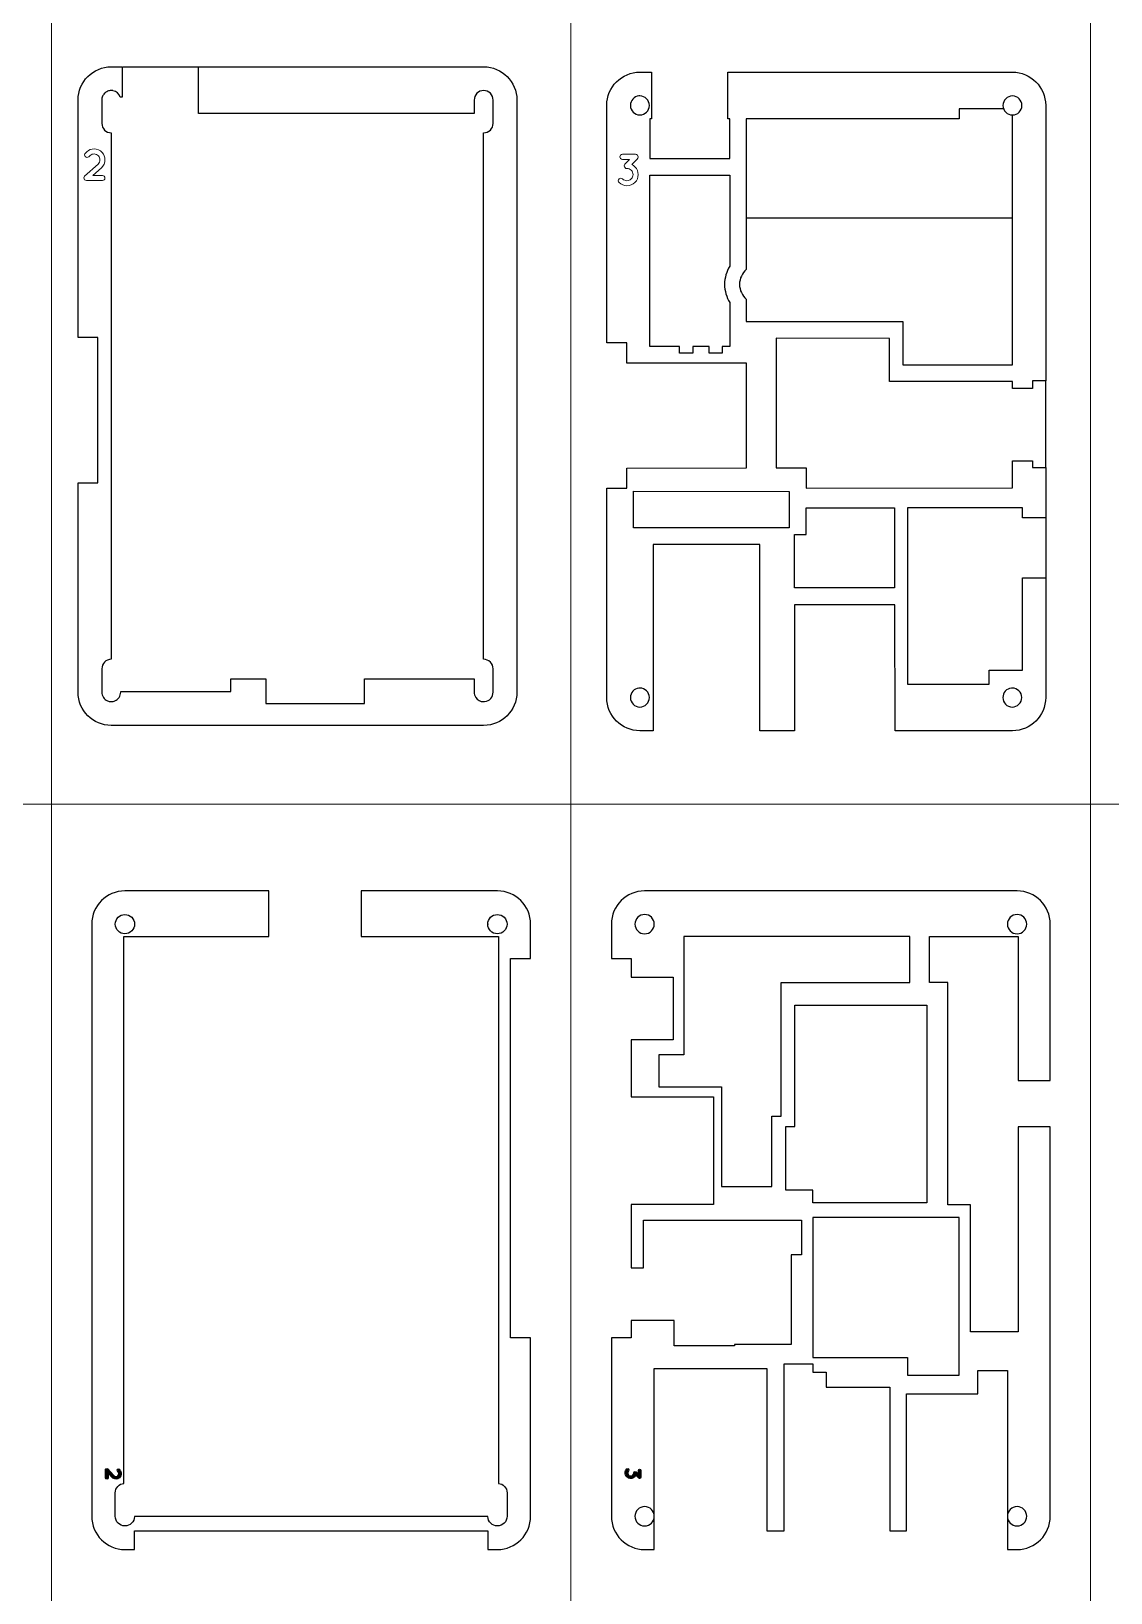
# Model space of a CAD drawing. Header units: millimetres. Extents: x -1309 to 1857, y -1546 to 39.
# Drawn here: x 168.8 to 331.2, y -384.1 to -149.4 of the extents above; entities that cross this region are included whole.
import ezdxf

# ---------------------------------------------------------------- set-up
doc = ezdxf.new("R2010")
doc.units = ezdxf.units.MM
doc.header["$LTSCALE"] = 0.5
doc.layers.get('0').update_dxf_attribs({"lineweight": 18})
for name, color, linetype in [('Cutting', 102, 'Continuous'), ('Etching', 10, 'Continuous'), ('Layer 1', 7, 'Continuous'), ('Material entfernen', 2, 'Continuous')]:
    doc.layers.add(name, color=color, linetype=linetype)

# ---------------------------------------------------------------- blocks, each defined once
blk = doc.blocks.new('block 8')
at = {"layer": 'Etching', "color": 1, "lineweight": 9, "true_color": 0xff0000}
blk.add_open_spline([(-88.13, 254.14), (-88.13, 254.14), (-89.57, 254.14), (-89.57, 254.14), (-89.57, 254.14), (-88.29, 255.3), (-88.29, 255.3), (-87.94, 255.62), (-87.75, 256.06), (-87.75, 256.5), (-87.75, 256.89), (-87.89, 257.29), (-88.17, 257.6), (-88.49, 257.95), (-88.94, 258.13), (-89.38, 258.13), (-89.77, 258.13), (-90.17, 257.99), (-90.47, 257.71), (-90.47, 257.71), (-90.68, 257.52), (-90.68, 257.52), (-90.84, 257.38), (-90.84, 257.15), (-90.71, 256.99), (-90.57, 256.84), (-90.33, 256.82), (-90.18, 256.97), (-90.18, 256.97), (-89.97, 257.16), (-89.97, 257.16), (-89.8, 257.3), (-89.59, 257.38), (-89.38, 257.38), (-89.14, 257.38), (-88.91, 257.29), (-88.73, 257.09), (-88.58, 256.92), (-88.51, 256.72), (-88.51, 256.5), (-88.51, 256.26), (-88.59, 256.03), (-88.79, 255.85), (-88.79, 255.85), (-90.8, 254.04), (-90.8, 254.04), (-90.94, 253.9), (-90.96, 253.67), (-90.82, 253.51), (-90.75, 253.43), (-90.64, 253.39), (-90.54, 253.39), (-90.54, 253.39), (-90.53, 253.39), (-90.53, 253.39), (-90.52, 253.39), (-90.52, 253.39), (-90.52, 253.39), (-90.52, 253.39), (-88.13, 253.39), (-88.13, 253.39), (-87.92, 253.39), (-87.75, 253.55), (-87.75, 253.76), (-87.75, 253.97), (-87.92, 254.14), (-88.13, 254.14)], degree=3, knots=[0, 0, 0, 0, 1, 1, 1, 2, 2, 2, 3, 3, 3, 4, 4, 4, 5, 5, 5, 6, 6, 6, 7, 7, 7, 8, 8, 8, 9, 9, 9, 10, 10, 10, 11, 11, 11, 12, 12, 12, 13, 13, 13, 14, 14, 14, 15, 15, 15, 16, 16, 16, 17, 17, 17, 18, 18, 18, 19, 19, 19, 20, 20, 20, 21, 21, 21, 22, 22, 22, 22], dxfattribs=at)
blk = doc.blocks.new('block 11')
at = {"layer": 'Etching', "color": 1, "lineweight": 9, "true_color": 0xff0000}
blk.add_open_spline([(-20.06, 256.6), (-20.06, 256.6), (-19.2, 257.48), (-19.2, 257.48), (-19.18, 257.51), (-19.16, 257.54), (-19.14, 257.57), (-19.11, 257.63), (-19.09, 257.69), (-19.09, 257.76), (-19.09, 257.97), (-19.26, 258.14), (-19.48, 258.14), (-19.48, 258.14), (-21.47, 258.14), (-21.47, 258.14), (-21.68, 258.14), (-21.85, 257.97), (-21.85, 257.76), (-21.85, 257.54), (-21.68, 257.37), (-21.47, 257.37), (-21.47, 257.37), (-20.38, 257.37), (-20.38, 257.37), (-20.38, 257.37), (-21.07, 256.67), (-21.07, 256.67), (-21.21, 256.51), (-21.21, 256.27), (-21.05, 256.13), (-21.05, 256.12), (-21.05, 256.12), (-21.05, 256.12), (-20.98, 256.04), (-20.88, 255.99), (-20.77, 256), (-20.53, 255.99), (-20.3, 255.91), (-20.13, 255.73), (-19.94, 255.55), (-19.86, 255.32), (-19.86, 255.08), (-19.86, 254.85), (-19.94, 254.62), (-20.13, 254.43), (-20.31, 254.26), (-20.54, 254.17), (-20.78, 254.17), (-21.01, 254.17), (-21.24, 254.26), (-21.42, 254.43), (-21.57, 254.58), (-21.81, 254.58), (-21.96, 254.43), (-22.11, 254.28), (-22.11, 254.04), (-21.96, 253.89), (-21.64, 253.57), (-21.2, 253.4), (-20.78, 253.4), (-20.78, 253.4), (-20.78, 253.4), (-20.78, 253.4), (-20.34, 253.4), (-19.91, 253.57), (-19.58, 253.89), (-19.25, 254.22), (-19.09, 254.66), (-19.09, 255.08), (-19.09, 255.51), (-19.25, 255.94), (-19.58, 256.27), (-19.72, 256.41), (-19.88, 256.52), (-20.06, 256.6)], degree=3, knots=[0, 0, 0, 0, 1, 1, 1, 2, 2, 2, 3, 3, 3, 4, 4, 4, 5, 5, 5, 6, 6, 6, 7, 7, 7, 8, 8, 8, 9, 9, 9, 10, 10, 10, 11, 11, 11, 12, 12, 12, 13, 13, 13, 14, 14, 14, 15, 15, 15, 16, 16, 16, 17, 17, 17, 18, 18, 18, 19, 19, 19, 20, 20, 20, 21, 21, 21, 22, 22, 22, 23, 23, 23, 24, 24, 24, 25, 25, 25, 25], dxfattribs=at)

msp = doc.modelspace()

# ---------------------------------------------------------------- hatches: boundary and pattern name
at = {"layer": 'Layer 1'}
h = msp.add_hatch(color=256, dxfattribs=at)
h.dxf.hatch_style = 2
edge = h.paths.add_edge_path()
edge.add_spline(control_points=[(180.02, -365.65), (180.02, -365.65), (180.02, -365.65), (180.02, -365.65), (180.02, -365.65), (180.02, -365.64), (180.02, -365.64), (180.02, -365.59), (180.04, -365.54), (180.08, -365.51), (180.16, -365.43), (180.27, -365.44), (180.34, -365.52), (180.34, -365.52), (181.25, -366.52), (181.25, -366.52), (181.34, -366.62), (181.45, -366.66), (181.58, -366.66), (181.68, -366.66), (181.79, -366.62), (181.87, -366.55), (181.97, -366.46), (182.01, -366.34), (182.01, -366.22), (182.01, -366.12), (181.98, -366.01), (181.9, -365.93), (181.9, -365.93), (181.81, -365.82), (181.81, -365.82), (181.73, -365.75), (181.74, -365.63), (181.82, -365.56), (181.9, -365.49), (182.01, -365.5), (182.08, -365.57), (182.08, -365.57), (182.18, -365.68), (182.18, -365.68), (182.32, -365.83), (182.39, -366.03), (182.39, -366.22), (182.39, -366.44), (182.3, -366.67), (182.12, -366.83), (181.97, -366.97), (181.77, -367.04), (181.58, -367.04), (181.35, -367.04), (181.13, -366.95), (180.97, -366.77), (180.97, -366.77), (180.39, -366.13), (180.39, -366.13), (180.39, -366.13), (180.39, -366.85), (180.39, -366.85), (180.39, -366.95), (180.31, -367.04), (180.2, -367.04), (180.1, -367.04), (180.02, -366.95), (180.02, -366.85), (180.02, -366.85), (180.02, -365.65), (180.02, -365.65)], knot_values=[0, 0, 0, 0, 1, 1, 1, 2, 2, 2, 3, 3, 3, 4, 4, 4, 5, 5, 5, 6, 6, 6, 7, 7, 7, 8, 8, 8, 9, 9, 9, 10, 10, 10, 11, 11, 11, 12, 12, 12, 13, 13, 13, 14, 14, 14, 15, 15, 15, 16, 16, 16, 17, 17, 17, 18, 18, 18, 19, 19, 19, 20, 20, 20, 21, 21, 21, 22, 22, 22, 22], degree=3, periodic=0)
h = msp.add_hatch(color=256, dxfattribs=at)
h.dxf.hatch_style = 2
edge = h.paths.add_edge_path()
edge.add_spline(control_points=[(259.58, -366.7), (259.42, -366.87), (259.2, -366.95), (258.99, -366.95), (258.77, -366.95), (258.56, -366.87), (258.39, -366.7), (258.23, -366.54), (258.14, -366.32), (258.14, -366.1), (258.14, -365.89), (258.23, -365.67), (258.39, -365.51), (258.46, -365.44), (258.59, -365.44), (258.66, -365.51), (258.74, -365.59), (258.74, -365.71), (258.66, -365.78), (258.57, -365.87), (258.53, -365.99), (258.53, -366.1), (258.53, -366.22), (258.57, -366.34), (258.66, -366.43), (258.75, -366.52), (258.87, -366.56), (258.99, -366.56), (259.1, -366.56), (259.22, -366.52), (259.31, -366.43), (259.4, -366.34), (259.44, -366.23), (259.44, -366.11), (259.44, -366.05), (259.46, -366), (259.5, -365.97), (259.5, -365.96), (259.5, -365.96), (259.51, -365.96), (259.58, -365.89), (259.7, -365.89), (259.78, -365.96), (259.78, -365.96), (260.13, -366.3), (260.13, -366.3), (260.13, -366.3), (260.13, -365.76), (260.13, -365.76), (260.13, -365.65), (260.22, -365.57), (260.32, -365.57), (260.43, -365.57), (260.51, -365.65), (260.51, -365.76), (260.51, -365.76), (260.51, -366.75), (260.51, -366.75), (260.51, -366.86), (260.43, -366.95), (260.32, -366.95), (260.29, -366.95), (260.26, -366.94), (260.23, -366.92), (260.22, -366.91), (260.2, -366.9), (260.18, -366.89), (260.18, -366.89), (259.74, -366.46), (259.74, -366.46), (259.7, -366.55), (259.65, -366.63), (259.58, -366.7)], knot_values=[0, 0, 0, 0, 1, 1, 1, 2, 2, 2, 3, 3, 3, 4, 4, 4, 5, 5, 5, 6, 6, 6, 7, 7, 7, 8, 8, 8, 9, 9, 9, 10, 10, 10, 11, 11, 11, 12, 12, 12, 13, 13, 13, 14, 14, 14, 15, 15, 15, 16, 16, 16, 17, 17, 17, 18, 18, 18, 19, 19, 19, 20, 20, 20, 21, 21, 21, 22, 22, 22, 23, 23, 23, 24, 24, 24, 24], degree=3, periodic=0)

# ---------------------------------------------------------------- linework, layer by layer
for p, q in [((171.88, 0), (171.88, -515.62)), ((250, 0), (250, -515.62)), ((328.12, 0), (328.12, -515.62)), ((0, -265.62), (718.75, -265.62))]:
    msp.add_line(p, q)
at = {"layer": 'Cutting'}
for points in [[(182.63, -154.77), (193.98, -154.77)], [(321.37, -214.99), (321.37, -201.99)], [(259.38, -218.57), (282.82, -218.59), (282.82, -224.07), (278.38, -224.07), (278.37, -224.07), (262.38, -224.07), (259.38, -224.07), (259.38, -218.57)], [(285.37, -221.06), (298.63, -221.06), (298.64, -233.06), (283.62, -233.06), (283.62, -225.07), (285.37, -225.07), (285.37, -221.06)], [(321.37, -222.57), (321.37, -231.57)]]:
    msp.add_lwpolyline(points, dxfattribs=at)
for points, knots in [([(180.88, -154.77), (178.13, -154.77), (175.88, -157.02), (175.88, -159.77), (175.88, -159.77), (175.88, -195.47), (175.88, -195.47), (175.88, -195.47), (178.88, -195.47), (178.88, -195.47), (178.88, -195.47), (178.88, -217.31), (178.88, -217.31), (178.88, -217.31), (175.88, -217.31), (175.88, -217.31), (175.88, -217.31), (175.88, -248.77), (175.88, -248.77), (175.88, -251.52), (178.13, -253.77), (180.88, -253.77), (180.88, -253.77), (236.87, -253.77), (236.87, -253.77), (239.62, -253.77), (241.87, -251.52), (241.87, -248.77), (241.87, -248.77), (241.87, -159.77), (241.87, -159.77), (241.87, -157.02), (239.62, -154.77), (236.87, -154.77), (236.87, -154.77), (223.86, -154.77), (223.86, -154.77), (223.86, -154.77), (223.28, -154.77), (223.28, -154.77), (223.28, -154.77), (193.98, -154.77), (193.98, -154.77), (193.98, -154.77), (193.98, -161.77), (193.98, -161.77), (193.98, -161.77), (223.28, -161.77), (223.28, -161.77), (223.28, -161.77), (223.86, -161.77), (223.86, -161.77), (223.86, -161.77), (235.45, -161.77), (235.45, -161.77), (235.45, -161.77), (235.45, -159.77), (235.45, -159.77), (235.45, -158.98), (236.08, -158.34), (236.87, -158.34), (237.65, -158.34), (238.3, -158.98), (238.3, -159.77), (238.3, -159.77), (238.3, -163.27), (238.3, -163.27), (238.3, -164.06), (237.65, -164.7), (236.87, -164.7), (236.87, -164.7), (236.87, -243.83), (236.87, -243.83), (237.65, -243.83), (238.3, -244.47), (238.3, -245.26), (238.3, -245.26), (238.3, -248.76), (238.3, -248.76), (238.3, -249.5), (237.74, -250.11), (237.02, -250.18), (236.97, -250.18), (236.92, -250.19), (236.87, -250.19), (236.38, -250.19), (235.94, -249.93), (235.69, -249.55), (235.53, -249.33), (235.45, -249.05), (235.45, -248.76), (235.45, -248.76), (235.45, -246.77), (235.45, -246.77), (235.45, -246.77), (218.96, -246.77), (218.96, -246.77), (218.96, -246.77), (218.96, -250.48), (218.96, -250.48), (218.96, -250.48), (204.13, -250.48), (204.13, -250.48), (204.13, -250.48), (204.13, -246.77), (204.13, -246.77), (204.13, -246.77), (198.88, -246.77), (198.88, -246.77), (198.88, -246.77), (198.88, -248.68), (198.88, -248.68), (198.88, -248.68), (182.31, -248.68), (182.31, -248.68), (182.31, -248.68), (182.31, -248.76), (182.31, -248.76), (182.31, -249.05), (182.21, -249.33), (182.06, -249.55), (181.91, -249.78), (181.69, -249.97), (181.43, -250.07), (181.35, -250.11), (181.26, -250.14), (181.17, -250.16), (181.07, -250.18), (180.97, -250.19), (180.88, -250.19), (180.78, -250.19), (180.68, -250.18), (180.59, -250.16), (180.49, -250.14), (180.41, -250.11), (180.32, -250.07), (180.07, -249.97), (179.85, -249.78), (179.69, -249.55), (179.54, -249.33), (179.45, -249.05), (179.45, -248.76), (179.45, -248.69), (179.45, -248.63), (179.46, -248.57), (179.46, -248.57), (179.46, -245.26), (179.46, -245.26), (179.46, -244.47), (180.09, -243.83), (180.88, -243.83), (180.88, -243.83), (180.88, -164.7), (180.88, -164.7), (180.09, -164.7), (179.46, -164.06), (179.46, -163.27), (179.46, -163.27), (179.46, -159.92), (179.46, -159.92), (179.45, -159.9), (179.46, -159.88), (179.46, -159.86), (179.45, -159.83), (179.45, -159.8), (179.45, -159.77), (179.45, -159.57), (179.49, -159.38), (179.56, -159.21), (179.6, -159.13), (179.64, -159.05), (179.69, -158.97), (179.75, -158.9), (179.81, -158.83), (179.87, -158.76), (179.94, -158.7), (180.01, -158.64), (180.08, -158.59), (180.12, -158.56), (180.16, -158.54), (180.2, -158.52), (180.24, -158.49), (180.28, -158.47), (180.32, -158.45), (180.49, -158.38), (180.68, -158.34), (180.88, -158.34), (180.88, -158.34), (181.12, -158.34), (181.12, -158.34), (181.12, -158.34), (181.12, -158.36), (181.12, -158.36), (181.65, -158.45), (182.07, -158.84), (182.23, -159.34), (182.23, -159.34), (182.5, -159.34), (182.5, -159.34), (182.5, -159.34), (182.5, -154.77), (182.5, -154.77), (182.5, -154.77), (180.88, -154.77), (180.88, -154.77)], [0, 0, 0, 0, 1, 1, 1, 2, 2, 2, 3, 3, 3, 4, 4, 4, 5, 5, 5, 6, 6, 6, 7, 7, 7, 8, 8, 8, 9, 9, 9, 10, 10, 10, 11, 11, 11, 12, 12, 12, 13, 13, 13, 14, 14, 14, 15, 15, 15, 16, 16, 16, 17, 17, 17, 18, 18, 18, 19, 19, 19, 20, 20, 20, 21, 21, 21, 22, 22, 22, 23, 23, 23, 24, 24, 24, 25, 25, 25, 26, 26, 26, 27, 27, 27, 28, 28, 28, 29, 29, 29, 30, 30, 30, 31, 31, 31, 32, 32, 32, 33, 33, 33, 34, 34, 34, 35, 35, 35, 36, 36, 36, 37, 37, 37, 38, 38, 38, 39, 39, 39, 40, 40, 40, 41, 41, 41, 42, 42, 42, 43, 43, 43, 44, 44, 44, 45, 45, 45, 46, 46, 46, 47, 47, 47, 48, 48, 48, 49, 49, 49, 50, 50, 50, 51, 51, 51, 52, 52, 52, 53, 53, 53, 54, 54, 54, 55, 55, 55, 56, 56, 56, 57, 57, 57, 58, 58, 58, 59, 59, 59, 60, 60, 60, 61, 61, 61, 62, 62, 62, 63, 63, 63, 64, 64, 64, 65, 65, 65, 66, 66, 66, 67, 67, 67, 68, 68, 68, 68]), ([(260.37, -155.57), (257.62, -155.57), (255.37, -157.82), (255.37, -160.57), (255.37, -160.57), (255.37, -196.28), (255.37, -196.28), (255.37, -196.28), (258.38, -196.28), (258.38, -196.28), (258.38, -196.28), (258.38, -199.32), (258.38, -199.32), (258.38, -199.32), (276.37, -199.32), (276.37, -199.32), (276.37, -199.32), (276.37, -215.07), (276.37, -215.07), (276.37, -215.07), (258.38, -215.08), (258.38, -215.08), (258.38, -215.08), (258.38, -218.12), (258.38, -218.12), (258.38, -218.12), (255.37, -218.12), (255.37, -218.12), (255.37, -218.12), (255.37, -249.57), (255.37, -249.57), (255.37, -252.32), (257.62, -254.57), (260.37, -254.57), (260.37, -254.57), (262.37, -254.57), (262.37, -254.57), (262.37, -254.57), (262.37, -247.57), (262.37, -247.57), (262.37, -247.57), (262.38, -247.57), (262.38, -247.57), (262.38, -247.57), (262.38, -226.58), (262.38, -226.58), (262.38, -226.58), (278.37, -226.58), (278.37, -226.58), (278.37, -226.58), (278.37, -254.57), (278.37, -254.57), (278.37, -254.57), (283.62, -254.57), (283.62, -254.57), (283.62, -254.57), (283.62, -235.64), (283.62, -235.64), (283.62, -235.64), (298.69, -235.64), (298.69, -235.64), (298.69, -235.64), (298.72, -254.56), (298.72, -254.56), (298.72, -254.56), (298.72, -254.57), (298.72, -254.57), (298.72, -254.57), (316.37, -254.57), (316.37, -254.57), (319.12, -254.57), (321.37, -252.32), (321.37, -249.57), (321.37, -249.57), (321.37, -231.57), (321.37, -231.57), (321.37, -231.57), (317.87, -231.57), (317.87, -231.57), (317.87, -231.57), (317.87, -245.45), (317.87, -245.45), (317.87, -245.45), (312.87, -245.45), (312.87, -245.45), (312.87, -245.45), (312.87, -247.57), (312.87, -247.57), (312.87, -247.57), (300.62, -247.57), (300.62, -247.57), (300.62, -247.57), (300.62, -221.07), (300.62, -221.07), (300.62, -221.07), (317.87, -221.07), (317.87, -221.07), (317.87, -221.07), (317.87, -222.57), (317.87, -222.57), (317.87, -222.57), (317.87, -222.57), (317.87, -222.57), (317.87, -222.57), (317.87, -222.58), (317.87, -222.58), (317.87, -222.58), (321.37, -222.57), (321.37, -222.57), (321.37, -222.57), (321.37, -214.99), (321.37, -214.99), (321.37, -214.99), (319.37, -214.99), (319.37, -214.99), (319.37, -214.99), (319.37, -214), (319.37, -214), (319.37, -214), (316.37, -214), (316.37, -214), (316.37, -214), (316.37, -218.06), (316.37, -218.06), (316.37, -218.06), (285.38, -218.08), (285.38, -218.08), (285.38, -218.08), (285.38, -215.07), (285.38, -215.07), (285.38, -215.07), (280.86, -215.07), (280.86, -215.07), (280.86, -215.07), (280.86, -195.57), (280.86, -195.57), (280.86, -195.57), (280.87, -195.57), (280.87, -195.57), (280.87, -195.57), (280.87, -195.56), (280.87, -195.56), (280.87, -195.56), (297.88, -195.63), (297.88, -195.63), (297.88, -195.63), (297.88, -202.07), (297.88, -202.07), (297.88, -202.07), (316.37, -202.07), (316.37, -202.07), (316.37, -202.07), (316.37, -203.1), (316.37, -203.1), (316.37, -203.1), (319.37, -203.1), (319.37, -203.1), (319.37, -203.1), (319.37, -201.99), (319.37, -201.99), (319.37, -201.99), (321.37, -201.99), (321.37, -201.99), (321.37, -201.99), (321.37, -160.57), (321.37, -160.57), (321.37, -157.82), (319.12, -155.57), (316.37, -155.57), (316.37, -155.57), (273.58, -155.57), (273.58, -155.57), (273.58, -155.57), (273.58, -162.57), (273.58, -162.57), (273.58, -162.57), (273.87, -162.57), (273.87, -162.57), (273.87, -162.57), (273.87, -168.55), (273.87, -168.55), (273.87, -168.55), (261.87, -168.55), (261.87, -168.55), (261.87, -168.55), (261.87, -162.57), (261.87, -162.57), (261.87, -162.57), (262.11, -162.57), (262.11, -162.57), (262.11, -162.57), (262.11, -155.57), (262.11, -155.57), (262.11, -155.57), (260.37, -155.57), (260.37, -155.57)], [0, 0, 0, 0, 1, 1, 1, 2, 2, 2, 3, 3, 3, 4, 4, 4, 5, 5, 5, 6, 6, 6, 7, 7, 7, 8, 8, 8, 9, 9, 9, 10, 10, 10, 11, 11, 11, 12, 12, 12, 13, 13, 13, 14, 14, 14, 15, 15, 15, 16, 16, 16, 17, 17, 17, 18, 18, 18, 19, 19, 19, 20, 20, 20, 21, 21, 21, 22, 22, 22, 23, 23, 23, 24, 24, 24, 25, 25, 25, 26, 26, 26, 27, 27, 27, 28, 28, 28, 29, 29, 29, 30, 30, 30, 31, 31, 31, 32, 32, 32, 33, 33, 33, 34, 34, 34, 35, 35, 35, 36, 36, 36, 37, 37, 37, 38, 38, 38, 39, 39, 39, 40, 40, 40, 41, 41, 41, 42, 42, 42, 43, 43, 43, 44, 44, 44, 45, 45, 45, 46, 46, 46, 47, 47, 47, 48, 48, 48, 49, 49, 49, 50, 50, 50, 51, 51, 51, 52, 52, 52, 53, 53, 53, 54, 54, 54, 55, 55, 55, 56, 56, 56, 57, 57, 57, 58, 58, 58, 59, 59, 59, 60, 60, 60, 61, 61, 61, 62, 62, 62, 63, 63, 63, 64, 64, 64, 65, 65, 65, 65]), ([(260.22, -159.15), (260.26, -159.15), (260.31, -159.15), (260.36, -159.15), (261.14, -159.15), (261.78, -159.79), (261.78, -160.58), (261.78, -161.37), (261.14, -162), (260.36, -162), (259.57, -162), (258.93, -161.37), (258.93, -160.58), (258.93, -159.84), (259.5, -159.23), (260.22, -159.15), (260.22, -159.15), (260.22, -159.15), (260.22, -159.15)], [0, 0, 0, 0, 1, 1, 1, 2, 2, 2, 3, 3, 3, 4, 4, 4, 5, 5, 5, 6, 6, 6, 6]), ([(316.37, -159.16), (317.16, -159.16), (317.79, -159.8), (317.79, -160.59), (317.79, -161.38), (317.16, -162.01), (316.37, -162.01), (315.59, -162.01), (314.95, -161.38), (314.95, -160.59), (314.95, -159.8), (315.59, -159.16), (316.37, -159.16)], [0, 0, 0, 0, 1, 1, 1, 2, 2, 2, 3, 3, 3, 4, 4, 4, 4]), ([(315.03, -161.07), (315.03, -161.07), (308.38, -161.07), (308.38, -161.07), (308.38, -161.07), (308.38, -162.57), (308.38, -162.57), (308.38, -162.57), (276.36, -162.57), (276.36, -162.57), (276.36, -162.57), (276.36, -185.24), (276.36, -185.24), (275.74, -185.78), (275.34, -186.58), (275.34, -187.47), (275.34, -188.36), (275.74, -189.16), (276.36, -189.7), (276.36, -189.7), (276.36, -193.06), (276.36, -193.06), (276.36, -193.06), (299.87, -193.06), (299.87, -193.06), (299.87, -193.06), (299.87, -193.57), (299.87, -193.57), (299.87, -193.57), (299.87, -193.57), (299.87, -193.57), (299.87, -193.57), (299.87, -199.57), (299.87, -199.57), (299.87, -199.57), (316.37, -199.57), (316.37, -199.57), (316.37, -199.57), (316.37, -163.45), (316.37, -163.45), (316.37, -163.45), (316.37, -162.57), (316.37, -162.57), (316.37, -162.57), (316.37, -162.01), (316.37, -162.01)], [0, 0, 0, 0, 1, 1, 1, 2, 2, 2, 3, 3, 3, 4, 4, 4, 5, 5, 5, 6, 6, 6, 7, 7, 7, 8, 8, 8, 9, 9, 9, 10, 10, 10, 11, 11, 11, 12, 12, 12, 13, 13, 13, 14, 14, 14, 15, 15, 15, 15]), ([(261.87, -171.05), (261.87, -171.05), (261.87, -196.83), (261.87, -196.83), (261.87, -196.83), (266.34, -196.83), (266.34, -196.83), (266.34, -196.83), (266.34, -197.83), (266.34, -197.83), (266.34, -197.83), (268.3, -197.83), (268.3, -197.83), (268.3, -197.83), (268.3, -196.83), (268.3, -196.83), (268.3, -196.83), (270.77, -196.83), (270.77, -196.83), (270.77, -196.83), (270.77, -197.83), (270.77, -197.83), (270.77, -197.83), (272.74, -197.83), (272.74, -197.83), (272.74, -197.83), (272.74, -196.83), (272.74, -196.83), (272.74, -196.83), (273.87, -196.83), (273.87, -196.83), (273.87, -196.83), (273.87, -190.2), (273.87, -190.2), (273.38, -189.41), (273.09, -188.47), (273.09, -187.47), (273.09, -186.47), (273.38, -185.54), (273.87, -184.75), (273.87, -184.75), (273.87, -171.05), (273.87, -171.05), (273.87, -171.05), (261.87, -171.05), (261.87, -171.05)], [0, 0, 0, 0, 1, 1, 1, 2, 2, 2, 3, 3, 3, 4, 4, 4, 5, 5, 5, 6, 6, 6, 7, 7, 7, 8, 8, 8, 9, 9, 9, 10, 10, 10, 11, 11, 11, 12, 12, 12, 13, 13, 13, 14, 14, 14, 15, 15, 15, 15]), ([(260.22, -248.15), (260.26, -248.15), (260.31, -248.15), (260.36, -248.15), (261.14, -248.15), (261.78, -248.79), (261.78, -249.57), (261.78, -250.36), (261.14, -251), (260.36, -251), (259.57, -251), (258.93, -250.36), (258.93, -249.57), (258.93, -248.83), (259.5, -248.23), (260.22, -248.15), (260.22, -248.15), (260.22, -248.15), (260.22, -248.15)], [0, 0, 0, 0, 1, 1, 1, 2, 2, 2, 3, 3, 3, 4, 4, 4, 5, 5, 5, 6, 6, 6, 6]), ([(316.21, -248.15), (316.25, -248.15), (316.3, -248.15), (316.35, -248.15), (317.13, -248.15), (317.78, -248.79), (317.78, -249.57), (317.78, -250.36), (317.13, -251), (316.35, -251), (315.56, -251), (314.93, -250.36), (314.93, -249.57), (314.93, -248.83), (315.49, -248.23), (316.21, -248.15)], [0, 0, 0, 0, 1, 1, 1, 2, 2, 2, 3, 3, 3, 4, 4, 4, 5, 5, 5, 5])]:
    msp.add_open_spline(points, degree=3, knots=knots, dxfattribs=at)
at = {"layer": 'Layer 1'}
for p, q in [((300.95, -285.48), (266.99, -285.48)), ((266.99, -285.48), (266.99, -303.27)), ((300.95, -292.38), (300.95, -285.48)), ((281.6, -312.47), (281.6, -292.38)), ((281.6, -292.38), (300.95, -292.38)), ((283.67, -314.05), (283.67, -295.79)), ((283.67, -295.79), (303.5, -295.79)), ((303.5, -295.79), (303.5, -325.51)), ((266.99, -303.27), (263.22, -303.27)), ((263.22, -303.27), (263.22, -308.08)), ((263.22, -308.08), (272.61, -308.08)), ((272.61, -308.08), (272.61, -323.06)), ((280.22, -312.47), (281.6, -312.47)), ((280.22, -323.06), (280.22, -312.47)), ((282.3, -323.62), (282.3, -314.05)), ((282.3, -314.05), (283.67, -314.05)), ((272.61, -323.06), (280.22, -323.06)), ((286.34, -323.62), (282.3, -323.62)), ((286.34, -325.51), (286.34, -323.62)), ((303.5, -325.51), (286.34, -325.51)), ((308.34, -327.74), (286.34, -327.74)), ((286.34, -327.74), (286.34, -348.77)), ((308.34, -351.4), (308.34, -327.74)), ((286.34, -348.77), (300.6, -348.77)), ((300.6, -348.77), (300.6, -351.4)), ((300.6, -351.4), (308.34, -351.4))]:
    msp.add_line(p, q, dxfattribs=at)
for points in [[(182.93, -278.63), (180.18, -278.63), (177.94, -280.88), (177.94, -283.63)], [(204.59, -278.63), (204.59, -278.63), (182.93, -278.63), (182.93, -278.63)], [(204.59, -285.48), (204.59, -285.48), (204.59, -278.63), (204.59, -278.63)], [(238.94, -278.63), (238.94, -278.63), (218.44, -278.63), (218.44, -278.63)], [(218.44, -278.63), (218.44, -278.63), (218.44, -285.48), (218.44, -285.48)], [(243.93, -283.63), (243.93, -280.88), (241.69, -278.63), (238.94, -278.63)], [(261.07, -278.63), (258.32, -278.63), (256.07, -280.88), (256.07, -283.63)], [(317.07, -278.63), (317.07, -278.63), (261.07, -278.63), (261.07, -278.63)], [(322.06, -283.63), (322.06, -280.88), (319.82, -278.63), (317.07, -278.63)], [(177.94, -283.63), (177.94, -283.63), (177.94, -372.63), (177.94, -372.63)], [(243.93, -288.8), (243.93, -288.8), (243.93, -283.63), (243.93, -283.63)], [(256.07, -283.63), (256.07, -283.63), (256.07, -288.8), (256.07, -288.8)], [(322.06, -307.12), (322.06, -307.12), (322.06, -283.63), (322.06, -283.63)], [(182.79, -367.68), (182.79, -367.68), (182.79, -285.48), (182.79, -285.48)], [(182.79, -285.48), (182.79, -285.48), (204.59, -285.48), (204.59, -285.48)], [(218.44, -285.48), (218.44, -285.48), (239.08, -285.48), (239.08, -285.48)], [(239.08, -285.48), (239.08, -285.48), (239.08, -367.68), (239.08, -367.68)], [(303.89, -292.38), (303.89, -292.38), (303.89, -285.48), (303.89, -285.48)], [(303.89, -285.48), (303.89, -285.48), (317.21, -285.48), (317.21, -285.48)], [(317.21, -285.48), (317.21, -285.48), (317.21, -307.12), (317.21, -307.12)], [(240.93, -345.82), (240.93, -345.82), (240.93, -288.8), (240.93, -288.8)], [(240.93, -288.8), (240.93, -288.8), (243.93, -288.8), (243.93, -288.8)], [(256.07, -288.8), (256.07, -288.8), (259.07, -288.8), (259.07, -288.8)], [(259.07, -288.8), (259.07, -288.8), (259.07, -291.59), (259.07, -291.59)], [(259.07, -291.59), (259.07, -291.59), (265.36, -291.59), (265.36, -291.59)], [(265.36, -291.59), (265.36, -291.59), (265.36, -301), (265.36, -301)], [(306.68, -292.38), (306.68, -292.38), (303.89, -292.38), (303.89, -292.38)], [(306.68, -325.81), (306.68, -325.81), (306.68, -292.38), (306.68, -292.38)], [(265.36, -301), (265.36, -301), (259.07, -301), (259.07, -301)], [(259.07, -301), (259.07, -301), (259.07, -309.59), (259.07, -309.59)], [(317.21, -307.12), (317.21, -307.12), (322.06, -307.12), (322.06, -307.12)], [(259.07, -309.59), (259.07, -309.59), (271.42, -309.59), (271.42, -309.59)], [(271.42, -309.59), (271.42, -309.59), (271.42, -325.75), (271.42, -325.75)], [(322.06, -314.12), (322.06, -314.12), (317.21, -314.12), (317.21, -314.12)], [(317.21, -314.12), (317.21, -314.12), (317.21, -344.91), (317.21, -344.91)], [(322.06, -372.63), (322.06, -372.63), (322.06, -314.12), (322.06, -314.12)], [(271.42, -325.75), (271.42, -325.75), (259.07, -325.75), (259.07, -325.75)], [(259.07, -325.75), (259.07, -325.75), (259.07, -335.27), (259.07, -335.27)], [(310.06, -325.81), (310.06, -325.81), (306.68, -325.81), (306.68, -325.81)], [(310.06, -344.91), (310.06, -344.91), (310.06, -325.81), (310.06, -325.81)], [(260.92, -335.27), (260.92, -335.27), (260.92, -328.13), (260.92, -328.13)], [(260.92, -328.13), (260.92, -328.13), (284.66, -328.13), (284.66, -328.13)], [(284.66, -328.13), (284.66, -328.13), (284.66, -333.33), (284.66, -333.33)], [(259.07, -335.27), (259.07, -335.27), (260.92, -335.27), (260.92, -335.27)], [(284.66, -333.33), (284.66, -333.33), (283.1, -333.33), (283.1, -333.33)], [(283.1, -333.33), (283.1, -333.33), (283.1, -346.82), (283.1, -346.82)], [(265.5, -343.21), (265.5, -343.21), (259.07, -343.21), (259.07, -343.21)], [(259.07, -343.21), (259.07, -343.21), (259.07, -345.82), (259.07, -345.82)], [(265.5, -347.02), (265.5, -347.02), (265.5, -343.21), (265.5, -343.21)], [(317.21, -344.91), (317.21, -344.91), (310.06, -344.91), (310.06, -344.91)], [(243.93, -345.82), (243.93, -345.82), (240.93, -345.82), (240.93, -345.82)], [(243.93, -372.63), (243.93, -372.63), (243.93, -345.82), (243.93, -345.82)], [(259.07, -345.82), (259.07, -345.82), (256.07, -345.82), (256.07, -345.82)], [(256.07, -345.82), (256.07, -345.82), (256.07, -372.63), (256.07, -372.63)], [(274.58, -347.02), (274.58, -347.02), (265.5, -347.02), (265.5, -347.02)], [(283.1, -346.82), (283.1, -346.82), (274.58, -346.82), (274.58, -346.82)], [(274.58, -346.82), (274.58, -346.82), (274.58, -347.02), (274.58, -347.02)], [(262.51, -377.63), (262.51, -377.63), (262.51, -350.42), (262.51, -350.42)], [(262.51, -350.42), (262.51, -350.42), (279.43, -350.42), (279.43, -350.42)], [(279.43, -350.42), (279.43, -350.42), (279.43, -374.81), (279.43, -374.81)], [(282.07, -374.81), (282.07, -374.81), (282.07, -349.71), (282.07, -349.71)], [(282.07, -349.71), (282.07, -349.71), (286.34, -349.71), (286.34, -349.71)], [(286.34, -349.71), (286.34, -349.71), (286.34, -350.98), (286.34, -350.98)], [(286.34, -350.98), (286.34, -350.98), (288.39, -350.98), (288.39, -350.98)], [(288.39, -350.98), (288.39, -350.98), (288.39, -353.24), (288.39, -353.24)], [(311.15, -354.24), (311.15, -354.24), (311.15, -350.7), (311.15, -350.7)], [(311.15, -350.7), (311.15, -350.7), (315.62, -350.7), (315.62, -350.7)], [(315.62, -350.7), (315.62, -350.7), (315.62, -377.63), (315.62, -377.63)], [(288.39, -353.24), (288.39, -353.24), (297.94, -353.24), (297.94, -353.24)], [(297.94, -353.24), (297.94, -353.24), (297.94, -374.81), (297.94, -374.81)], [(300.45, -374.81), (300.45, -374.81), (300.45, -354.24), (300.45, -354.24)], [(300.45, -354.24), (300.45, -354.24), (311.15, -354.24), (311.15, -354.24)], [(180.02, -365.64), (180.02, -365.59), (180.04, -365.54), (180.08, -365.51)], [(180.02, -365.65), (180.02, -365.65), (180.02, -365.64), (180.02, -365.64)], [(180.02, -365.65), (180.02, -365.65), (180.02, -365.65), (180.02, -365.65)], [(180.02, -366.85), (180.02, -366.85), (180.02, -365.65), (180.02, -365.65)], [(180.08, -365.51), (180.16, -365.43), (180.27, -365.44), (180.34, -365.52)], [(180.34, -365.52), (180.34, -365.52), (181.25, -366.52), (181.25, -366.52)], [(180.97, -366.77), (180.97, -366.77), (180.39, -366.13), (180.39, -366.13)], [(180.39, -366.13), (180.39, -366.13), (180.39, -366.85), (180.39, -366.85)], [(181.81, -365.82), (181.73, -365.75), (181.74, -365.63), (181.82, -365.56)], [(181.9, -365.93), (181.9, -365.93), (181.81, -365.82), (181.81, -365.82)], [(181.82, -365.56), (181.9, -365.49), (182.01, -365.5), (182.08, -365.57)], [(182.08, -365.57), (182.08, -365.57), (182.18, -365.68), (182.18, -365.68)], [(259.31, -366.43), (259.4, -366.34), (259.44, -366.23), (259.44, -366.11)], [(259.44, -366.11), (259.44, -366.05), (259.46, -366), (259.5, -365.97)], [(259.5, -365.97), (259.5, -365.96), (259.5, -365.96), (259.51, -365.96)], [(259.51, -365.96), (259.58, -365.89), (259.7, -365.89), (259.78, -365.96)], [(259.78, -365.96), (259.78, -365.96), (260.13, -366.3), (260.13, -366.3)], [(260.13, -366.3), (260.13, -366.3), (260.13, -365.76), (260.13, -365.76)], [(260.51, -365.76), (260.51, -365.76), (260.51, -366.75), (260.51, -366.75)], [(181.48, -369.11), (181.48, -368.36), (182.06, -367.75), (182.79, -367.68)], [(239.08, -367.68), (239.81, -367.75), (240.38, -368.36), (240.38, -369.11)], [(259.74, -366.46), (259.7, -366.55), (259.65, -366.63), (259.58, -366.7)], [(260.18, -366.89), (260.18, -366.89), (259.74, -366.46), (259.74, -366.46)], [(260.23, -366.92), (260.22, -366.91), (260.2, -366.9), (260.18, -366.89)], [(181.48, -372.63), (181.48, -372.63), (181.48, -369.11), (181.48, -369.11)], [(240.38, -369.11), (240.38, -369.11), (240.38, -372.63), (240.38, -372.63)], [(177.94, -372.63), (177.94, -375.38), (180.18, -377.63), (182.93, -377.63)], [(237.49, -372.68), (237.49, -372.68), (184.38, -372.68), (184.38, -372.68)], [(238.94, -377.63), (241.69, -377.63), (243.93, -375.38), (243.93, -372.63)], [(256.07, -372.63), (256.07, -375.38), (258.32, -377.63), (261.07, -377.63)], [(317.07, -377.63), (319.82, -377.63), (322.06, -375.38), (322.06, -372.63)], [(184.38, -374.81), (184.38, -374.81), (237.49, -374.81), (237.49, -374.81)], [(184.38, -377.63), (184.38, -377.63), (184.38, -374.81), (184.38, -374.81)], [(237.49, -374.81), (237.49, -374.81), (237.49, -377.63), (237.49, -377.63)], [(279.43, -374.81), (279.43, -374.81), (282.07, -374.81), (282.07, -374.81)], [(297.94, -374.81), (297.94, -374.81), (300.45, -374.81), (300.45, -374.81)], [(182.93, -377.63), (182.93, -377.63), (184.38, -377.63), (184.38, -377.63)], [(237.49, -377.63), (237.49, -377.63), (238.94, -377.63), (238.94, -377.63)], [(261.07, -377.63), (261.07, -377.63), (262.51, -377.63), (262.51, -377.63)], [(315.62, -377.63), (315.62, -377.63), (317.07, -377.63), (317.07, -377.63)]]:
    msp.add_open_spline(points, degree=3, dxfattribs=at)
for points, knots in [([(181.48, -283.63), (181.48, -284.43), (182.13, -285.08), (182.93, -285.08), (183.73, -285.08), (184.38, -284.43), (184.38, -283.63), (184.38, -282.83), (183.73, -282.18), (182.93, -282.18), (182.13, -282.18), (181.48, -282.83), (181.48, -283.63)], [0, 0, 0, 0, 1, 1, 1, 2, 2, 2, 3, 3, 3, 4, 4, 4, 4]), ([(240.38, -283.63), (240.38, -282.83), (239.73, -282.18), (238.93, -282.18), (238.13, -282.18), (237.48, -282.83), (237.48, -283.63), (237.48, -284.43), (238.13, -285.08), (238.93, -285.08), (239.73, -285.08), (240.38, -284.43), (240.38, -283.63)], [0, 0, 0, 0, 1, 1, 1, 2, 2, 2, 3, 3, 3, 4, 4, 4, 4]), ([(237.49, -283.69), (237.49, -283.67), (237.48, -283.65), (237.48, -283.63), (237.48, -283.61), (237.49, -283.59), (237.49, -283.58), (237.49, -283.58), (237.49, -283.69), (237.49, -283.69)], [0, 0, 0, 0, 1, 1, 1, 2, 2, 2, 3, 3, 3, 3]), ([(259.62, -283.63), (259.62, -282.83), (260.27, -282.18), (261.07, -282.18), (261.87, -282.18), (262.52, -282.83), (262.52, -283.63), (262.52, -284.43), (261.87, -285.08), (261.07, -285.08), (260.26, -285.08), (259.62, -284.43), (259.62, -283.63)], [0, 0, 0, 0, 1, 1, 1, 2, 2, 2, 3, 3, 3, 4, 4, 4, 4]), ([(318.52, -283.63), (318.52, -284.43), (317.87, -285.08), (317.07, -285.08), (316.27, -285.08), (315.62, -284.43), (315.62, -283.63), (315.62, -282.83), (316.27, -282.18), (317.07, -282.18), (317.87, -282.18), (318.52, -282.83), (318.52, -283.63)], [0, 0, 0, 0, 1, 1, 1, 2, 2, 2, 3, 3, 3, 4, 4, 4, 4]), ([(181.87, -366.55), (181.97, -366.46), (182.01, -366.34), (182.01, -366.22), (182.01, -366.12), (181.98, -366.01), (181.9, -365.93)], [7, 7, 7, 7, 8, 8, 8, 9, 9, 9, 9]), ([(182.18, -365.68), (182.32, -365.83), (182.39, -366.03), (182.39, -366.22), (182.39, -366.44), (182.3, -366.67), (182.12, -366.83)], [13, 13, 13, 13, 14, 14, 14, 15, 15, 15, 15]), ([(258.39, -366.7), (258.23, -366.54), (258.14, -366.32), (258.14, -366.1), (258.14, -365.89), (258.23, -365.67), (258.39, -365.51)], [2, 2, 2, 2, 3, 3, 3, 4, 4, 4, 4]), ([(258.39, -365.51), (258.46, -365.44), (258.59, -365.44), (258.66, -365.51), (258.74, -365.59), (258.74, -365.71), (258.66, -365.78)], [4, 4, 4, 4, 5, 5, 5, 6, 6, 6, 6]), ([(258.66, -365.78), (258.57, -365.87), (258.53, -365.99), (258.53, -366.1), (258.53, -366.22), (258.57, -366.34), (258.66, -366.43)], [6, 6, 6, 6, 7, 7, 7, 8, 8, 8, 8]), ([(260.13, -365.76), (260.13, -365.65), (260.22, -365.57), (260.32, -365.57), (260.43, -365.57), (260.51, -365.65), (260.51, -365.76)], [16, 16, 16, 16, 17, 17, 17, 18, 18, 18, 18]), ([(180.39, -366.85), (180.39, -366.95), (180.31, -367.04), (180.2, -367.04), (180.1, -367.04), (180.02, -366.95), (180.02, -366.85)], [19, 19, 19, 19, 20, 20, 20, 21, 21, 21, 21]), ([(182.12, -366.83), (181.97, -366.97), (181.77, -367.04), (181.58, -367.04), (181.35, -367.04), (181.13, -366.95), (180.97, -366.77)], [15, 15, 15, 15, 16, 16, 16, 17, 17, 17, 17]), ([(181.25, -366.52), (181.34, -366.62), (181.45, -366.66), (181.58, -366.66), (181.68, -366.66), (181.79, -366.62), (181.87, -366.55)], [5, 5, 5, 5, 6, 6, 6, 7, 7, 7, 7]), ([(259.58, -366.7), (259.42, -366.87), (259.2, -366.95), (258.99, -366.95), (258.77, -366.95), (258.56, -366.87), (258.39, -366.7)], [0, 0, 0, 0, 1, 1, 1, 2, 2, 2, 2]), ([(258.66, -366.43), (258.75, -366.52), (258.87, -366.56), (258.99, -366.56), (259.1, -366.56), (259.22, -366.52), (259.31, -366.43)], [8, 8, 8, 8, 9, 9, 9, 10, 10, 10, 10]), ([(260.51, -366.75), (260.51, -366.86), (260.43, -366.95), (260.32, -366.95), (260.29, -366.95), (260.26, -366.94), (260.23, -366.92)], [19, 19, 19, 19, 20, 20, 20, 21, 21, 21, 21]), ([(184.38, -372.68), (184.35, -373.46), (183.72, -374.08), (182.93, -374.08), (182.13, -374.08), (181.48, -373.43), (181.48, -372.63)], [19, 19, 19, 19, 20, 20, 20, 21, 21, 21, 21]), ([(240.38, -372.63), (240.38, -373.43), (239.74, -374.08), (238.93, -374.08), (238.15, -374.08), (237.52, -373.46), (237.49, -372.68)], [16, 16, 16, 16, 17, 17, 17, 18, 18, 18, 18]), ([(262.52, -372.63), (262.52, -373.43), (261.87, -374.08), (261.07, -374.08), (260.26, -374.08), (259.62, -373.43), (259.62, -372.63), (259.62, -371.83), (260.27, -371.18), (261.07, -371.18), (261.87, -371.18), (262.52, -371.83), (262.52, -372.63)], [0, 0, 0, 0, 1, 1, 1, 2, 2, 2, 3, 3, 3, 4, 4, 4, 4]), ([(318.52, -372.63), (318.52, -373.43), (317.87, -374.08), (317.07, -374.08), (316.27, -374.08), (315.62, -373.43), (315.62, -372.63), (315.62, -371.83), (316.27, -371.18), (317.07, -371.18), (317.87, -371.18), (318.52, -371.83), (318.52, -372.63)], [0, 0, 0, 0, 1, 1, 1, 2, 2, 2, 3, 3, 3, 4, 4, 4, 4])]:
    msp.add_open_spline(points, degree=3, knots=knots, dxfattribs=at)
at = {"layer": 'Material entfernen'}
msp.add_lwpolyline([(316.37, -177.54), (276.36, -177.54)], dxfattribs=at)

# ---------------------------------------------------------------- block references
at = {"layer": 'Etching'}
for name, p in [('block 8', (267.68, -425.25)), ('block 11', (279.19, -426.06))]:
    msp.add_blockref(name, p, dxfattribs=at)

doc.saveas('drawing.dxf')
